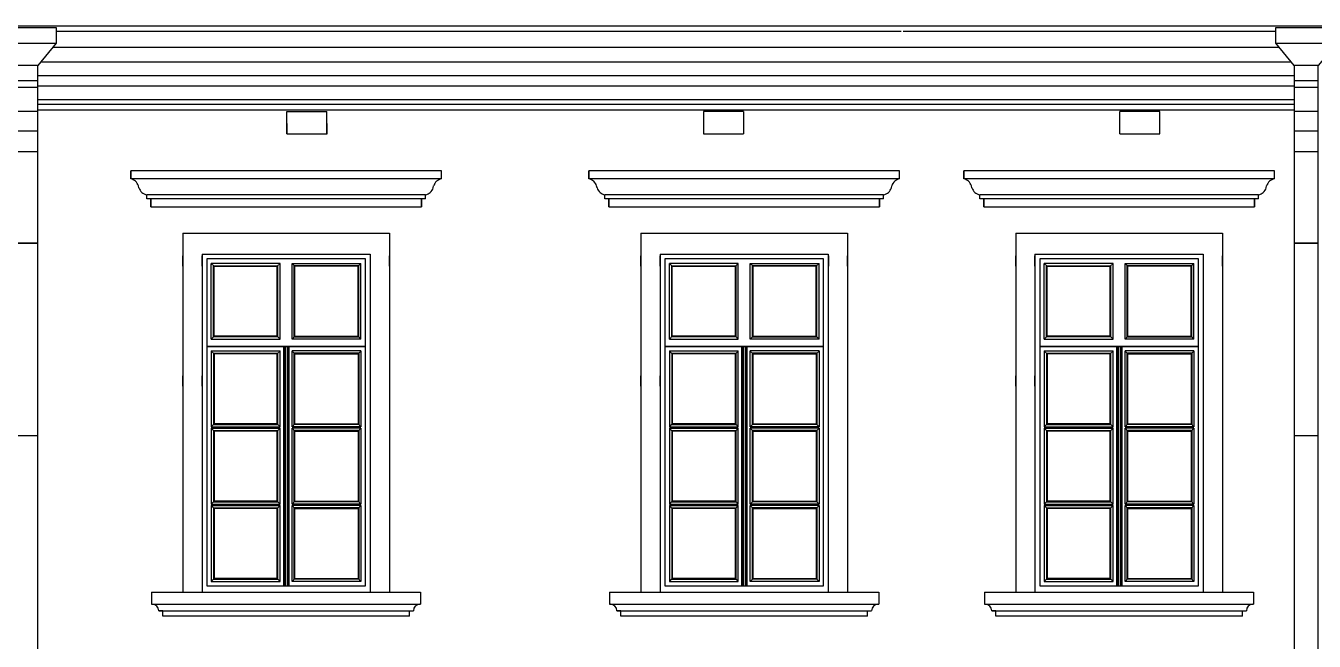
# Model space of a CAD drawing. Header units: millimetres. Extents: x 60 to 102290, y 34 to 65730.
# Drawn here: x 29099 to 37143, y 39121 to 42962 of the extents above; entities that cross this region are included whole.
import ezdxf

# ---------------------------------------------------------------- set-up
doc = ezdxf.new("R2010")
doc.units = ezdxf.units.MM

# ---------------------------------------------------------------- blocks, each defined once
blk = doc.blocks.new('98')
at = {"color": 7, "lineweight": 30, "ltscale": 100}
for p, q in [((206346.7, 160363.1), (206346.7, 160461.5)), ((206346.7, 160461.5), (206726.7, 160461.5)), ((206726.7, 160461.5), (206726.7, 160363.1)), ((206461.7, 160223.1), (206346.7, 160363.1)), ((206726.7, 160363.1), (206611.7, 160223.1)), ((206461.7, 160223.1), (206461.7, 151895.2)), ((206461.7, 160223.1), (206461.7, 159114)), ((206611.7, 160223.1), (206461.7, 160223.1)), ((206611.7, 151895.2), (206611.7, 160223.1)), ((206461.7, 160130.4), (206611.7, 160130.4)), ((206461.7, 160087.9), (206611.7, 160087.9)), ((206461.7, 159938.7), (206611.7, 159938.7)), ((206461.7, 159685.9), (206611.7, 159685.9)), ((206461.7, 159114), (206611.7, 159114)), ((206611.7, 159114), (206461.7, 159114)), ((206461.7, 157914), (206611.7, 157914)), ((206611.7, 155514), (206461.7, 155514)), ((206461.7, 154314), (206611.7, 154314)), ((206611.7, 153114), (206461.7, 153114)), ((206461.7, 152053.1), (206611.7, 152053.1))]:
    blk.add_line(p, q, dxfattribs=at)
at = {"color": 7, "lineweight": 25, "ltscale": 100}
for p, q in [((206461.7, 159816.4), (206611.7, 159816.4)), ((206461.7, 157914), (206461.7, 156714))]:
    blk.add_line(p, q, dxfattribs=at)
at = {"color": 7, "lineweight": 30, "ltscale": 100}
blk.add_lwpolyline([(206346.7, 160363.1), (206726.7, 160363.1)], dxfattribs=at)
blk.add_ellipse((206536.7, 151895.2), major_axis=(0, 108.7), ratio=0.689997, dxfattribs=at)

msp = doc.modelspace()

# ---------------------------------------------------------------- linework, layer by layer
at = {"ltscale": 100}
for p, q in [((6099, 42961.9), (45858.6, 42961.9)), ((29289.1, 42927.8), (34564.1, 42927.8)), ((34576.7, 42927.8), (36902.7, 42927.8)), ((29267.9, 42827.8), (34585.3, 42827.8)), ((34555.6, 42827.8), (36923.8, 42827.8)), ((29193.3, 42736.9), (34659.9, 42736.9)), ((34480.9, 42736.9), (36998.4, 42736.9)), ((29174.1, 42651.9), (34679.1, 42651.9)), ((34461.7, 42651.9), (37017.7, 42651.9)), ((29174.1, 42586.9), (34679.1, 42586.9)), ((34461.7, 42586.9), (37017.7, 42586.9)), ((29174.1, 42501.9), (34679.1, 42501.9)), ((29174.1, 42471.9), (34679.1, 42471.9)), ((34461.7, 42501.9), (37017.7, 42501.9)), ((34461.7, 42471.9), (37017.7, 42471.9)), ((29174.1, 42436.9), (34679.1, 42436.9)), ((30729.4, 42286.9), (30729.4, 42426.9)), ((30729.4, 42426.9), (30979.4, 42426.9)), ((30979.4, 42286.9), (30979.4, 42426.9)), ((33579.5, 42426.9), (33329.5, 42426.9)), ((33329.5, 42426.9), (33329.5, 42286.9)), ((33515.7, 42426.9), (33395.7, 42426.9)), ((33579.5, 42426.9), (33579.5, 42286.9)), ((34461.7, 42436.9), (37017.7, 42436.9)), ((36179.5, 42426.9), (35929.5, 42426.9)), ((35929.5, 42286.9), (35929.5, 42426.9)), ((36115.7, 42426.9), (35995.7, 42426.9)), ((36179.5, 42286.9), (36179.5, 42426.9)), ((30729.8, 42351.9), (30729.8, 42286.9)), ((30979.8, 42351.9), (30979.4, 42351.9)), ((30979.8, 42286.9), (30979.8, 42351.9)), ((30729.8, 42286.9), (30979.8, 42286.9)), ((33329.5, 42286.9), (33579.5, 42286.9)), ((35929.5, 42286.9), (36179.5, 42286.9)), ((29754.1, 42056.9), (29754.1, 42006.9)), ((31694.1, 42056.9), (29754.1, 42056.9)), ((29754.1, 42006.9), (29754.1, 42056.9)), ((31694.1, 42006.9), (29754.1, 42006.9)), ((31694.1, 42006.9), (31694.1, 42056.9)), ((32614.1, 42056.9), (32614.1, 42006.9)), ((34554.1, 42056.9), (32614.1, 42056.9)), ((32614.1, 42006.9), (32614.1, 42056.9)), ((34554.1, 42006.9), (32614.1, 42006.9)), ((34554.1, 42006.9), (34554.1, 42056.9)), ((34954.1, 42056.9), (34954.1, 42006.9)), ((36894.2, 42056.9), (34954.1, 42056.9)), ((34954.1, 42006.9), (34954.1, 42056.9)), ((36894.2, 42006.9), (34954.1, 42006.9)), ((36894.2, 42006.9), (36894.2, 42056.9)), ((29805.4, 41950.9), (29802.8, 41963)), ((29854.1, 41881.9), (29854.1, 41906.9)), ((31594.1, 41881.9), (31594.1, 41906.9)), ((31642.8, 41950.9), (31645.4, 41963)), ((32665.4, 41950.9), (32662.8, 41963)), ((32714.1, 41881.9), (32714.1, 41906.9)), ((34454.1, 41881.9), (34454.1, 41906.9)), ((34502.8, 41950.9), (34505.4, 41963)), ((35005.4, 41950.9), (35002.8, 41963)), ((35054.1, 41881.9), (35054.1, 41906.9)), ((36794.2, 41881.9), (36794.2, 41906.9)), ((36842.8, 41950.9), (36845.5, 41963)), ((29879.1, 41881.9), (29879.1, 41831.9)), ((29879.1, 41831.9), (29879.1, 41881.9)), ((29879.1, 41881.9), (29879.1, 41831.9)), ((29879.1, 41831.9), (31569.1, 41831.9)), ((31569.1, 41831.9), (31569.1, 41881.9)), ((31569.1, 41881.9), (31569.1, 41831.9)), ((32739.1, 41881.9), (32739.1, 41831.9)), ((32739.1, 41831.9), (32739.1, 41881.9)), ((32739.1, 41881.9), (32739.1, 41831.9)), ((32739.1, 41831.9), (34429.1, 41831.9)), ((34429.1, 41831.9), (34429.1, 41881.9)), ((34429.1, 41881.9), (34429.1, 41831.9)), ((35079.1, 41881.9), (35079.1, 41831.9)), ((35079.1, 41831.9), (35079.1, 41881.9)), ((35079.1, 41881.9), (35079.1, 41831.9)), ((35079.1, 41831.9), (36769.2, 41831.9)), ((36769.2, 41831.9), (36769.2, 41881.9)), ((36769.2, 41881.9), (36769.2, 41831.9)), ((30079.3, 41666.9), (30079.3, 39426.9)), ((30079.3, 41666.9), (31368.9, 41666.9)), ((31368.9, 41666.9), (31368.9, 39426.9)), ((32939.3, 41666.9), (32939.3, 39426.9)), ((32939.3, 41666.9), (34229, 41666.9)), ((34229, 41666.9), (34229, 39426.9)), ((35279.3, 41666.9), (35279.3, 39426.9)), ((35279.3, 41666.9), (36569, 41666.9)), ((36569, 41666.9), (36569, 39426.9)), ((30079.3, 41461.9), (30079.3, 41526.9)), ((30199.3, 41536.9), (30199.3, 39426.9)), ((30199.3, 41536.9), (31248.9, 41536.9)), ((30199.3, 41461.9), (30199.3, 41526.9)), ((31248.9, 41536.9), (31248.9, 39426.9)), ((32939.3, 41461.9), (32939.3, 41526.9)), ((33059.3, 41536.9), (33059.3, 39426.9)), ((33059.3, 41536.9), (34109, 41536.9)), ((33059.3, 41461.9), (33059.3, 41526.9)), ((34109, 41536.9), (34109, 39426.9)), ((35279.3, 41461.9), (35279.3, 41526.9)), ((35399.3, 41536.9), (35399.3, 39426.9)), ((35399.3, 41536.9), (36449, 41536.9)), ((35399.3, 41461.9), (35399.3, 41526.9)), ((36449, 41536.9), (36449, 39426.9)), ((30079.3, 40711.9), (30079.3, 40776.9)), ((30199.3, 40711.9), (30199.3, 40776.9)), ((32939.3, 40711.9), (32939.3, 40776.9)), ((33059.3, 40711.9), (33059.3, 40776.9)), ((35279.3, 40711.9), (35279.3, 40776.9)), ((35399.3, 40711.9), (35399.3, 40776.9)), ((29884.1, 39426.9), (31564.1, 39426.9)), ((29884.1, 39426.9), (29884.1, 39351.9)), ((30199.3, 39426.9), (31248.9, 39426.9)), ((31564.1, 39426.9), (31564.1, 39351.9)), ((32744.1, 39426.9), (34424.1, 39426.9)), ((32744.1, 39426.9), (32744.1, 39351.9)), ((33059.3, 39426.9), (34109, 39426.9)), ((34424.1, 39426.9), (34424.1, 39351.9)), ((35084.1, 39426.9), (36764.2, 39426.9)), ((35084.1, 39426.9), (35084.1, 39351.9)), ((35399.3, 39426.9), (36449, 39426.9)), ((36764.2, 39426.9), (36764.2, 39351.9)), ((29884.1, 39351.9), (31564.1, 39351.9)), ((32744.1, 39351.9), (34424.1, 39351.9)), ((35084.1, 39351.9), (36764.2, 39351.9)), ((29954.1, 39311.9), (29929.1, 39311.9)), ((29954.1, 39276.9), (29954.1, 39311.9)), ((31494.1, 39276.9), (29954.1, 39276.9)), ((31494.1, 39311.9), (31519.1, 39311.9)), ((31494.1, 39276.9), (31494.1, 39311.9)), ((32814.1, 39311.9), (32789.1, 39311.9)), ((32814.1, 39276.9), (32814.1, 39311.9)), ((34354.1, 39276.9), (32814.1, 39276.9)), ((34354.1, 39311.9), (34379.1, 39311.9)), ((34354.1, 39276.9), (34354.1, 39311.9)), ((35154.1, 39311.9), (35129.1, 39311.9)), ((35154.1, 39276.9), (35154.1, 39311.9)), ((36694.2, 39276.9), (35154.1, 39276.9)), ((36694.2, 39311.9), (36719.2, 39311.9)), ((36694.2, 39276.9), (36694.2, 39311.9))]:
    msp.add_line(p, q, dxfattribs=at)
at = {"ltscale": 4}
for p, q in [((31594.1, 41906.9), (29854.1, 41906.9)), ((34454.1, 41906.9), (32714.1, 41906.9)), ((36794.2, 41906.9), (35054.1, 41906.9)), ((31594.1, 41881.9), (29854.1, 41881.9)), ((34454.1, 41881.9), (32714.1, 41881.9)), ((36794.2, 41881.9), (35054.1, 41881.9)), ((31219.7, 41506.9), (30229.3, 41506.9)), ((30229.3, 41506.9), (30229.3, 39466.9)), ((31219.7, 39466.9), (31219.7, 41506.9)), ((31249.3, 41526.9), (31249.3, 41461.9)), ((31369.3, 41461.9), (31369.3, 41526.9)), ((34079.7, 41506.9), (33089.3, 41506.9)), ((33089.3, 41506.9), (33089.3, 39466.9)), ((34079.7, 39466.9), (34079.7, 41506.9)), ((34109.3, 41526.9), (34109.3, 41461.9)), ((34229.3, 41461.9), (34229.3, 41526.9)), ((36419.7, 41506.9), (35429.3, 41506.9)), ((35429.3, 41506.9), (35429.3, 39466.9)), ((36419.7, 39466.9), (36419.7, 41506.9)), ((36449.3, 41526.9), (36449.3, 41461.9)), ((36569.3, 41461.9), (36569.3, 41526.9)), ((30257.3, 41006.5), (30257.3, 41478.9)), ((30687.3, 41478.9), (30257.3, 41478.9)), ((30275.3, 41460.9), (30257.3, 41478.8)), ((30271.3, 41464.9), (30673.3, 41464.9)), ((30271.3, 41020.5), (30271.3, 41464.9)), ((30275.3, 41460.9), (30669.3, 41460.9)), ((30275.3, 41024.5), (30275.3, 41460.9)), ((30669.3, 41460.9), (30687.3, 41478.8)), ((30669.3, 41024.5), (30669.3, 41460.9)), ((30673.3, 41020.5), (30673.3, 41464.9)), ((30687.3, 41006.5), (30687.3, 41478.9)), ((30761.3, 41006.5), (30761.3, 41478.9)), ((30761.3, 41478.9), (31191.7, 41478.9)), ((30779.3, 41460.9), (30761.3, 41478.8)), ((31177.7, 41464.9), (30775.3, 41464.9)), ((30775.3, 41020.5), (30775.3, 41464.9)), ((31173.7, 41460.9), (30779.3, 41460.9)), ((30779.3, 41024.5), (30779.3, 41460.9)), ((31173.7, 41460.9), (31191.7, 41478.8)), ((31173.7, 41024.5), (31173.7, 41460.9)), ((31177.7, 41020.5), (31177.7, 41464.9)), ((31191.7, 41006.5), (31191.7, 41478.9)), ((33117.3, 41006.5), (33117.3, 41478.9)), ((33547.3, 41478.9), (33117.3, 41478.9)), ((33135.3, 41460.9), (33117.3, 41478.8)), ((33131.3, 41464.9), (33533.3, 41464.9)), ((33131.3, 41020.5), (33131.3, 41464.9)), ((33135.3, 41460.9), (33529.3, 41460.9)), ((33135.3, 41024.5), (33135.3, 41460.9)), ((33529.3, 41460.9), (33547.3, 41478.8)), ((33529.3, 41024.5), (33529.3, 41460.9)), ((33533.3, 41020.5), (33533.3, 41464.9)), ((33547.3, 41006.5), (33547.3, 41478.9)), ((33621.3, 41006.5), (33621.3, 41478.9)), ((33621.3, 41478.9), (34051.7, 41478.9)), ((33639.3, 41460.9), (33621.3, 41478.8)), ((34037.7, 41464.9), (33635.3, 41464.9)), ((33635.3, 41020.5), (33635.3, 41464.9)), ((34033.7, 41460.9), (33639.3, 41460.9)), ((33639.3, 41024.5), (33639.3, 41460.9)), ((34033.7, 41460.9), (34051.7, 41478.8)), ((34033.7, 41024.5), (34033.7, 41460.9)), ((34037.7, 41020.5), (34037.7, 41464.9)), ((34051.7, 41006.5), (34051.7, 41478.9)), ((35457.3, 41006.5), (35457.3, 41478.9)), ((35887.3, 41478.9), (35457.3, 41478.9)), ((35475.3, 41460.9), (35457.3, 41478.8)), ((35471.3, 41464.9), (35873.3, 41464.9)), ((35471.3, 41020.5), (35471.3, 41464.9)), ((35475.3, 41460.9), (35869.3, 41460.9)), ((35475.3, 41024.5), (35475.3, 41460.9)), ((35869.3, 41460.9), (35887.3, 41478.8)), ((35869.3, 41024.5), (35869.3, 41460.9)), ((35873.3, 41020.5), (35873.3, 41464.9)), ((35887.3, 41006.5), (35887.3, 41478.9)), ((35961.3, 41006.5), (35961.3, 41478.9)), ((35961.3, 41478.9), (36391.7, 41478.9)), ((35979.3, 41460.9), (35961.3, 41478.8)), ((36377.7, 41464.9), (35975.3, 41464.9)), ((35975.3, 41020.5), (35975.3, 41464.9)), ((36373.7, 41460.9), (35979.3, 41460.9)), ((35979.3, 41024.5), (35979.3, 41460.9)), ((36373.7, 41460.9), (36391.7, 41478.8)), ((36373.7, 41024.5), (36373.7, 41460.9)), ((36377.7, 41020.5), (36377.7, 41464.9)), ((36391.7, 41006.5), (36391.7, 41478.9)), ((30275.3, 41024.4), (30257.3, 41006.5)), ((30669.3, 41024.5), (30275.3, 41024.5)), ((30669.3, 41024.4), (30687.3, 41006.5)), ((30779.3, 41024.4), (30761.3, 41006.5)), ((30779.3, 41024.5), (31173.7, 41024.5)), ((31173.7, 41024.5), (31191.7, 41006.5)), ((33135.3, 41024.4), (33117.3, 41006.5)), ((33529.3, 41024.5), (33135.3, 41024.5)), ((33529.3, 41024.4), (33547.3, 41006.5)), ((33639.3, 41024.4), (33621.3, 41006.5)), ((33639.3, 41024.5), (34033.7, 41024.5)), ((34033.7, 41024.5), (34051.7, 41006.5)), ((35475.3, 41024.4), (35457.3, 41006.5)), ((35869.3, 41024.5), (35475.3, 41024.5)), ((35869.3, 41024.4), (35887.3, 41006.5)), ((35979.3, 41024.4), (35961.3, 41006.5)), ((35979.3, 41024.5), (36373.7, 41024.5)), ((36373.7, 41024.5), (36391.7, 41006.5)), ((30229.3, 40963.5), (31219.7, 40963.5)), ((30229.3, 40961.5), (31219.7, 40961.5)), ((30257.3, 41006.5), (30687.3, 41006.5)), ((30673.3, 41020.5), (30271.3, 41020.5)), ((30707.3, 40961.5), (30707.3, 39466.9)), ((30712.3, 40961.5), (30712.3, 39466.9)), ((30718.3, 40961.5), (30718.3, 39466.9)), ((30730.3, 40961.5), (30730.3, 39466.9)), ((30736.3, 40961.5), (30736.3, 39466.9)), ((30741.3, 40961.5), (30741.3, 39466.9)), ((31191.7, 41006.5), (30761.3, 41006.5)), ((30775.3, 41020.5), (31177.7, 41020.5)), ((33089.3, 40963.5), (34079.7, 40963.5)), ((33089.3, 40961.5), (34079.7, 40961.5)), ((33117.3, 41006.5), (33547.3, 41006.5)), ((33533.3, 41020.5), (33131.3, 41020.5)), ((33567.3, 40961.5), (33567.3, 39466.9)), ((33572.3, 40961.5), (33572.3, 39466.9)), ((33578.3, 40961.5), (33578.3, 39466.9)), ((33590.3, 40961.5), (33590.3, 39466.9)), ((33596.3, 40961.5), (33596.3, 39466.9)), ((33601.3, 40961.5), (33601.3, 39466.9)), ((34051.7, 41006.5), (33621.3, 41006.5)), ((33635.3, 41020.5), (34037.7, 41020.5)), ((35429.3, 40963.5), (36419.7, 40963.5)), ((35429.3, 40961.5), (36419.7, 40961.5)), ((35457.3, 41006.5), (35887.3, 41006.5)), ((35873.3, 41020.5), (35471.3, 41020.5)), ((35907.3, 40961.5), (35907.3, 39466.9)), ((35912.3, 40961.5), (35912.3, 39466.9)), ((35918.3, 40961.5), (35918.3, 39466.9)), ((35930.3, 40961.5), (35930.3, 39466.9)), ((35936.3, 40961.5), (35936.3, 39466.9)), ((35941.3, 40961.5), (35941.3, 39466.9)), ((36391.7, 41006.5), (35961.3, 41006.5)), ((35975.3, 41020.5), (36377.7, 41020.5)), ((30257.3, 40932.5), (30257.3, 40459.9)), ((30257.3, 40932.5), (30687.3, 40932.5)), ((30275.3, 40914.4), (30257.3, 40932.3)), ((30271.3, 40918.5), (30271.3, 40473.9)), ((30271.3, 40918.5), (30673.3, 40918.5)), ((30275.3, 40914.5), (30275.3, 40477.9)), ((30669.3, 40914.5), (30275.3, 40914.5)), ((30669.3, 40914.4), (30687.3, 40932.3)), ((30669.3, 40477.9), (30669.3, 40914.5)), ((30673.3, 40473.9), (30673.3, 40918.5)), ((30687.3, 40459.9), (30687.3, 40932.5)), ((30761.3, 40459.9), (30761.3, 40932.5)), ((31191.7, 40932.5), (30761.3, 40932.5)), ((30779.3, 40914.4), (30761.3, 40932.3)), ((30775.3, 40473.9), (30775.3, 40918.5)), ((31177.7, 40918.5), (30775.3, 40918.5)), ((30779.3, 40477.9), (30779.3, 40914.5)), ((30779.3, 40914.5), (31173.7, 40914.5)), ((31173.7, 40914.4), (31191.7, 40932.3)), ((31173.7, 40914.5), (31173.7, 40477.9)), ((31177.7, 40918.5), (31177.7, 40473.9)), ((31191.7, 40932.5), (31191.7, 40459.9)), ((33117.3, 40932.5), (33117.3, 40459.9)), ((33117.3, 40932.5), (33547.3, 40932.5)), ((33135.3, 40914.4), (33117.3, 40932.3)), ((33131.3, 40918.5), (33131.3, 40473.9)), ((33131.3, 40918.5), (33533.3, 40918.5)), ((33135.3, 40914.5), (33135.3, 40477.9)), ((33529.3, 40914.5), (33135.3, 40914.5)), ((33529.3, 40914.4), (33547.3, 40932.3)), ((33529.3, 40477.9), (33529.3, 40914.5)), ((33533.3, 40473.9), (33533.3, 40918.5)), ((33547.3, 40459.9), (33547.3, 40932.5)), ((33621.3, 40459.9), (33621.3, 40932.5)), ((34051.7, 40932.5), (33621.3, 40932.5)), ((33639.3, 40914.4), (33621.3, 40932.3)), ((33635.3, 40473.9), (33635.3, 40918.5)), ((34037.7, 40918.5), (33635.3, 40918.5)), ((33639.3, 40477.9), (33639.3, 40914.5)), ((33639.3, 40914.5), (34033.7, 40914.5)), ((34033.7, 40914.4), (34051.7, 40932.3)), ((34033.7, 40914.5), (34033.7, 40477.9)), ((34037.7, 40918.5), (34037.7, 40473.9)), ((34051.7, 40932.5), (34051.7, 40459.9)), ((35457.3, 40932.5), (35457.3, 40459.9)), ((35457.3, 40932.5), (35887.3, 40932.5)), ((35475.3, 40914.4), (35457.3, 40932.3)), ((35471.3, 40918.5), (35471.3, 40473.9)), ((35471.3, 40918.5), (35873.3, 40918.5)), ((35475.3, 40914.5), (35475.3, 40477.9)), ((35869.3, 40914.5), (35475.3, 40914.5)), ((35869.3, 40914.4), (35887.3, 40932.3)), ((35869.3, 40477.9), (35869.3, 40914.5)), ((35873.3, 40473.9), (35873.3, 40918.5)), ((35887.3, 40459.9), (35887.3, 40932.5)), ((35961.3, 40459.9), (35961.3, 40932.5)), ((36391.7, 40932.5), (35961.3, 40932.5)), ((35979.3, 40914.4), (35961.3, 40932.3)), ((35975.3, 40473.9), (35975.3, 40918.5)), ((36377.7, 40918.5), (35975.3, 40918.5)), ((35979.3, 40477.9), (35979.3, 40914.5)), ((35979.3, 40914.5), (36373.7, 40914.5)), ((36373.7, 40914.4), (36391.7, 40932.3)), ((36373.7, 40914.5), (36373.7, 40477.9)), ((36377.7, 40918.5), (36377.7, 40473.9)), ((36391.7, 40932.5), (36391.7, 40459.9)), ((30275.3, 40477.9), (30257.3, 40459.9)), ((30257.3, 40459.9), (30687.3, 40459.9)), ((30271.3, 40473.9), (30673.3, 40473.9)), ((30669.3, 40477.9), (30275.3, 40477.9)), ((30669.3, 40477.9), (30687.3, 40459.9)), ((30779.3, 40477.9), (30761.3, 40459.9)), ((31191.7, 40459.9), (30761.3, 40459.9)), ((31177.7, 40473.9), (30775.3, 40473.9)), ((30779.3, 40477.9), (31173.7, 40477.9)), ((31173.7, 40477.8), (31191.7, 40459.9)), ((33135.3, 40477.9), (33117.3, 40459.9)), ((33117.3, 40459.9), (33547.3, 40459.9)), ((33131.3, 40473.9), (33533.3, 40473.9)), ((33529.3, 40477.9), (33135.3, 40477.9)), ((33529.3, 40477.9), (33547.3, 40459.9)), ((33639.3, 40477.9), (33621.3, 40459.9)), ((34051.7, 40459.9), (33621.3, 40459.9)), ((34037.7, 40473.9), (33635.3, 40473.9)), ((33639.3, 40477.9), (34033.7, 40477.9)), ((34033.7, 40477.8), (34051.7, 40459.9)), ((35475.3, 40477.9), (35457.3, 40459.9)), ((35457.3, 40459.9), (35887.3, 40459.9)), ((35471.3, 40473.9), (35873.3, 40473.9)), ((35869.3, 40477.9), (35475.3, 40477.9)), ((35869.3, 40477.9), (35887.3, 40459.9)), ((35979.3, 40477.9), (35961.3, 40459.9)), ((36391.7, 40459.9), (35961.3, 40459.9)), ((36377.7, 40473.9), (35975.3, 40473.9)), ((35979.3, 40477.9), (36373.7, 40477.9)), ((36373.7, 40477.8), (36391.7, 40459.9)), ((30257.3, 40449.9), (30687.3, 40449.9)), ((30257.3, 40449.9), (30257.3, 39977.4)), ((30257.3, 40449.9), (30687.3, 40449.9)), ((30275.3, 40431.9), (30257.3, 40449.8)), ((30271.3, 40435.9), (30271.3, 39991.4)), ((30271.3, 40435.9), (30673.3, 40435.9)), ((30275.3, 40431.9), (30275.3, 39995.4)), ((30669.3, 40431.9), (30275.3, 40431.9)), ((30669.3, 40431.8), (30687.3, 40449.8)), ((30669.3, 39995.4), (30669.3, 40431.9)), ((30673.3, 39991.4), (30673.3, 40435.9)), ((30687.3, 39977.4), (30687.3, 40449.9)), ((31191.7, 40449.9), (30761.3, 40449.9)), ((30761.3, 39977.4), (30761.3, 40449.9)), ((31191.7, 40449.9), (30761.3, 40449.9)), ((30779.3, 40431.8), (30761.3, 40449.8)), ((30775.3, 39991.4), (30775.3, 40435.9)), ((31177.7, 40435.9), (30775.3, 40435.9)), ((30779.3, 39995.4), (30779.3, 40431.9)), ((30779.3, 40431.9), (31173.7, 40431.9)), ((31173.7, 40431.8), (31191.7, 40449.8)), ((31173.7, 40431.9), (31173.7, 39995.4)), ((31177.7, 40435.9), (31177.7, 39991.4)), ((31191.7, 40449.9), (31191.7, 39977.4)), ((33117.3, 40449.9), (33547.3, 40449.9)), ((33117.3, 40449.9), (33117.3, 39977.4)), ((33117.3, 40449.9), (33547.3, 40449.9)), ((33135.3, 40431.9), (33117.3, 40449.8)), ((33131.3, 40435.9), (33131.3, 39991.4)), ((33131.3, 40435.9), (33533.3, 40435.9)), ((33135.3, 40431.9), (33135.3, 39995.4)), ((33529.3, 40431.9), (33135.3, 40431.9)), ((33529.3, 40431.8), (33547.3, 40449.8)), ((33529.3, 39995.4), (33529.3, 40431.9)), ((33533.3, 39991.4), (33533.3, 40435.9)), ((33547.3, 39977.4), (33547.3, 40449.9)), ((34051.7, 40449.9), (33621.3, 40449.9)), ((33621.3, 39977.4), (33621.3, 40449.9)), ((34051.7, 40449.9), (33621.3, 40449.9)), ((33639.3, 40431.8), (33621.3, 40449.8)), ((33635.3, 39991.4), (33635.3, 40435.9)), ((34037.7, 40435.9), (33635.3, 40435.9)), ((33639.3, 39995.4), (33639.3, 40431.9)), ((33639.3, 40431.9), (34033.7, 40431.9)), ((34033.7, 40431.8), (34051.7, 40449.8)), ((34033.7, 40431.9), (34033.7, 39995.4)), ((34037.7, 40435.9), (34037.7, 39991.4)), ((34051.7, 40449.9), (34051.7, 39977.4)), ((35457.3, 40449.9), (35887.3, 40449.9)), ((35457.3, 40449.9), (35457.3, 39977.4)), ((35457.3, 40449.9), (35887.3, 40449.9)), ((35475.3, 40431.9), (35457.3, 40449.8)), ((35471.3, 40435.9), (35471.3, 39991.4)), ((35471.3, 40435.9), (35873.3, 40435.9)), ((35475.3, 40431.9), (35475.3, 39995.4)), ((35869.3, 40431.9), (35475.3, 40431.9)), ((35869.3, 40431.8), (35887.3, 40449.8)), ((35869.3, 39995.4), (35869.3, 40431.9)), ((35873.3, 39991.4), (35873.3, 40435.9)), ((35887.3, 39977.4), (35887.3, 40449.9)), ((36391.7, 40449.9), (35961.3, 40449.9)), ((35961.3, 39977.4), (35961.3, 40449.9)), ((36391.7, 40449.9), (35961.3, 40449.9)), ((35979.3, 40431.8), (35961.3, 40449.8)), ((35975.3, 39991.4), (35975.3, 40435.9)), ((36377.7, 40435.9), (35975.3, 40435.9)), ((35979.3, 39995.4), (35979.3, 40431.9)), ((35979.3, 40431.9), (36373.7, 40431.9)), ((36373.7, 40431.8), (36391.7, 40449.8)), ((36373.7, 40431.9), (36373.7, 39995.4)), ((36377.7, 40435.9), (36377.7, 39991.4)), ((36391.7, 40449.9), (36391.7, 39977.4)), ((30275.3, 39995.3), (30257.3, 39977.4)), ((30257.3, 39977.4), (30687.3, 39977.4)), ((30271.3, 39991.4), (30673.3, 39991.4)), ((30669.3, 39995.4), (30275.3, 39995.4)), ((30669.3, 39995.3), (30687.3, 39977.4)), ((30779.3, 39995.3), (30761.3, 39977.4)), ((31191.7, 39977.4), (30761.3, 39977.4)), ((31177.7, 39991.4), (30775.3, 39991.4)), ((30779.3, 39995.4), (31173.7, 39995.4)), ((31173.7, 39995.3), (31191.7, 39977.4)), ((33135.3, 39995.3), (33117.3, 39977.4)), ((33117.3, 39977.4), (33547.3, 39977.4)), ((33131.3, 39991.4), (33533.3, 39991.4)), ((33529.3, 39995.4), (33135.3, 39995.4)), ((33529.3, 39995.3), (33547.3, 39977.4)), ((33639.3, 39995.3), (33621.3, 39977.4)), ((34051.7, 39977.4), (33621.3, 39977.4)), ((34037.7, 39991.4), (33635.3, 39991.4)), ((33639.3, 39995.4), (34033.7, 39995.4)), ((34033.7, 39995.3), (34051.7, 39977.4)), ((35475.3, 39995.3), (35457.3, 39977.4)), ((35457.3, 39977.4), (35887.3, 39977.4)), ((35471.3, 39991.4), (35873.3, 39991.4)), ((35869.3, 39995.4), (35475.3, 39995.4)), ((35869.3, 39995.3), (35887.3, 39977.4)), ((35979.3, 39995.3), (35961.3, 39977.4)), ((36391.7, 39977.4), (35961.3, 39977.4)), ((36377.7, 39991.4), (35975.3, 39991.4)), ((35979.3, 39995.4), (36373.7, 39995.4)), ((36373.7, 39995.3), (36391.7, 39977.4)), ((30257.3, 39967.4), (30687.3, 39967.4)), ((30257.3, 39967.4), (30257.3, 39494.8)), ((30257.3, 39967.4), (30687.3, 39967.4)), ((30275.3, 39949.4), (30257.3, 39967.3)), ((30271.3, 39953.4), (30271.3, 39508.8)), ((30271.3, 39953.4), (30673.3, 39953.4)), ((30275.3, 39949.4), (30275.3, 39512.8)), ((30669.3, 39949.4), (30275.3, 39949.4)), ((30669.3, 39949.4), (30687.3, 39967.3)), ((30669.3, 39512.8), (30669.3, 39949.4)), ((30673.3, 39508.8), (30673.3, 39953.4)), ((30687.3, 39494.8), (30687.3, 39967.4)), ((31191.7, 39967.4), (30761.3, 39967.4)), ((30761.3, 39494.8), (30761.3, 39967.4)), ((31191.7, 39967.4), (30761.3, 39967.4)), ((30779.3, 39949.4), (30761.3, 39967.3)), ((30775.3, 39508.8), (30775.3, 39953.4)), ((31177.7, 39953.4), (30775.3, 39953.4)), ((30779.3, 39512.8), (30779.3, 39949.4)), ((30779.3, 39949.4), (31173.7, 39949.4)), ((31173.7, 39949.4), (31191.7, 39967.3)), ((31173.7, 39949.4), (31173.7, 39512.8)), ((31177.7, 39953.4), (31177.7, 39508.8)), ((31191.7, 39967.4), (31191.7, 39494.8)), ((33117.3, 39967.4), (33547.3, 39967.4)), ((33117.3, 39967.4), (33117.3, 39494.8)), ((33117.3, 39967.4), (33547.3, 39967.4)), ((33135.3, 39949.4), (33117.3, 39967.3)), ((33131.3, 39953.4), (33131.3, 39508.8)), ((33131.3, 39953.4), (33533.3, 39953.4)), ((33135.3, 39949.4), (33135.3, 39512.8)), ((33529.3, 39949.4), (33135.3, 39949.4)), ((33529.3, 39949.4), (33547.3, 39967.3)), ((33529.3, 39512.8), (33529.3, 39949.4)), ((33533.3, 39508.8), (33533.3, 39953.4)), ((33547.3, 39494.8), (33547.3, 39967.4)), ((34051.7, 39967.4), (33621.3, 39967.4)), ((33621.3, 39494.8), (33621.3, 39967.4)), ((34051.7, 39967.4), (33621.3, 39967.4)), ((33639.3, 39949.4), (33621.3, 39967.3)), ((33635.3, 39508.8), (33635.3, 39953.4)), ((34037.7, 39953.4), (33635.3, 39953.4)), ((33639.3, 39512.8), (33639.3, 39949.4)), ((33639.3, 39949.4), (34033.7, 39949.4)), ((34033.7, 39949.4), (34051.7, 39967.3)), ((34033.7, 39949.4), (34033.7, 39512.8)), ((34037.7, 39953.4), (34037.7, 39508.8)), ((34051.7, 39967.4), (34051.7, 39494.8)), ((35457.3, 39967.4), (35887.3, 39967.4)), ((35457.3, 39967.4), (35457.3, 39494.8)), ((35457.3, 39967.4), (35887.3, 39967.4)), ((35475.3, 39949.4), (35457.3, 39967.3)), ((35471.3, 39953.4), (35471.3, 39508.8)), ((35471.3, 39953.4), (35873.3, 39953.4)), ((35475.3, 39949.4), (35475.3, 39512.8)), ((35869.3, 39949.4), (35475.3, 39949.4)), ((35869.3, 39949.4), (35887.3, 39967.3)), ((35869.3, 39512.8), (35869.3, 39949.4)), ((35873.3, 39508.8), (35873.3, 39953.4)), ((35887.3, 39494.8), (35887.3, 39967.4)), ((36391.7, 39967.4), (35961.3, 39967.4)), ((35961.3, 39494.8), (35961.3, 39967.4)), ((36391.7, 39967.4), (35961.3, 39967.4)), ((35979.3, 39949.4), (35961.3, 39967.3)), ((35975.3, 39508.8), (35975.3, 39953.4)), ((36377.7, 39953.4), (35975.3, 39953.4)), ((35979.3, 39512.8), (35979.3, 39949.4)), ((35979.3, 39949.4), (36373.7, 39949.4)), ((36373.7, 39949.4), (36391.7, 39967.3)), ((36373.7, 39949.4), (36373.7, 39512.8)), ((36377.7, 39953.4), (36377.7, 39508.8)), ((36391.7, 39967.4), (36391.7, 39494.8)), ((30275.3, 39512.8), (30257.3, 39494.9)), ((30257.3, 39494.9), (30687.3, 39494.9)), ((30257.3, 39494.8), (30687.3, 39494.8)), ((30271.3, 39508.9), (30673.3, 39508.9)), ((30271.3, 39508.8), (30673.3, 39508.8)), ((30275.3, 39512.9), (30669.3, 39512.9)), ((30669.3, 39512.8), (30275.3, 39512.8)), ((30669.3, 39512.8), (30687.3, 39494.9)), ((30779.3, 39512.8), (30761.3, 39494.9)), ((31191.7, 39494.9), (30761.3, 39494.9)), ((31191.7, 39494.8), (30761.3, 39494.8)), ((31177.7, 39508.9), (30775.3, 39508.9)), ((31177.7, 39508.8), (30775.3, 39508.8)), ((30779.3, 39512.8), (31173.7, 39512.8)), ((31173.7, 39512.8), (31191.7, 39494.9)), ((33135.3, 39512.8), (33117.3, 39494.9)), ((33117.3, 39494.9), (33547.3, 39494.9)), ((33117.3, 39494.8), (33547.3, 39494.8)), ((33131.3, 39508.9), (33533.3, 39508.9)), ((33131.3, 39508.8), (33533.3, 39508.8)), ((33135.3, 39512.9), (33529.3, 39512.9)), ((33529.3, 39512.8), (33135.3, 39512.8)), ((33529.3, 39512.8), (33547.3, 39494.9)), ((33639.3, 39512.8), (33621.3, 39494.9)), ((34051.7, 39494.9), (33621.3, 39494.9)), ((34051.7, 39494.8), (33621.3, 39494.8)), ((34037.7, 39508.9), (33635.3, 39508.9)), ((34037.7, 39508.8), (33635.3, 39508.8)), ((33639.3, 39512.8), (34033.7, 39512.8)), ((34033.7, 39512.8), (34051.7, 39494.9)), ((35475.3, 39512.8), (35457.3, 39494.9)), ((35457.3, 39494.9), (35887.3, 39494.9)), ((35457.3, 39494.8), (35887.3, 39494.8)), ((35471.3, 39508.9), (35873.3, 39508.9)), ((35471.3, 39508.8), (35873.3, 39508.8)), ((35475.3, 39512.9), (35869.3, 39512.9)), ((35869.3, 39512.8), (35475.3, 39512.8)), ((35869.3, 39512.8), (35887.3, 39494.9)), ((35979.3, 39512.8), (35961.3, 39494.9)), ((36391.7, 39494.9), (35961.3, 39494.9)), ((36391.7, 39494.8), (35961.3, 39494.8)), ((36377.7, 39508.9), (35975.3, 39508.9)), ((36377.7, 39508.8), (35975.3, 39508.8)), ((35979.3, 39512.8), (36373.7, 39512.8)), ((36373.7, 39512.8), (36391.7, 39494.9)), ((30229.3, 39466.9), (31219.7, 39466.9)), ((33089.3, 39466.9), (34079.7, 39466.9)), ((35429.3, 39466.9), (36419.7, 39466.9)), ((29929.1, 39311.9), (31494.1, 39311.9)), ((32789.1, 39311.9), (34354.1, 39311.9)), ((35129.1, 39311.9), (36694.2, 39311.9))]:
    msp.add_line(p, q, dxfattribs=at)
at = {"ltscale": 100}
for centre, radius, start, end in [((29740.8, 41943.3), 65, 17.64453, 78.23804), ((31707.4, 41943.3), 65, 101.76196, 162.35547), ((32600.9, 41943.3), 65, 17.64453, 78.23804), ((34567.4, 41943.3), 65, 101.76196, 162.35547), ((34940.9, 41943.3), 65, 17.64453, 78.23804), ((36907.4, 41943.3), 65, 101.76196, 162.35547), ((29867.3, 41970.6), 65, 197.64453, 258.23804), ((31580.9, 41970.6), 65, 281.76196, 342.35547), ((32727.4, 41970.6), 65, 197.64453, 258.23804), ((34440.9, 41970.6), 65, 281.76196, 342.35547), ((35067.4, 41970.6), 65, 197.64453, 258.23804), ((36780.9, 41970.6), 65, 281.76196, 342.35547), ((29889.1, 39311.9), 40, 0, 90), ((31559.1, 39311.9), 40, 90, 180), ((32749.1, 39311.9), 40, 0, 90), ((34419.1, 39311.9), 40, 90, 180), ((35089.1, 39311.9), 40, 0, 90), ((36759.2, 39311.9), 40, 90, 180)]:
    msp.add_arc(centre, radius, start, end, dxfattribs=at)

# ---------------------------------------------------------------- block references
at = {"xscale": 1.000008334555589, "yscale": 1.000008334555589, "zscale": 1.000008334555589}
for p in [(-177439.4, -117510.9), (-169445.8, -117510.9)]:
    msp.add_blockref('98', p, dxfattribs=at)

doc.saveas('drawing.dxf')
